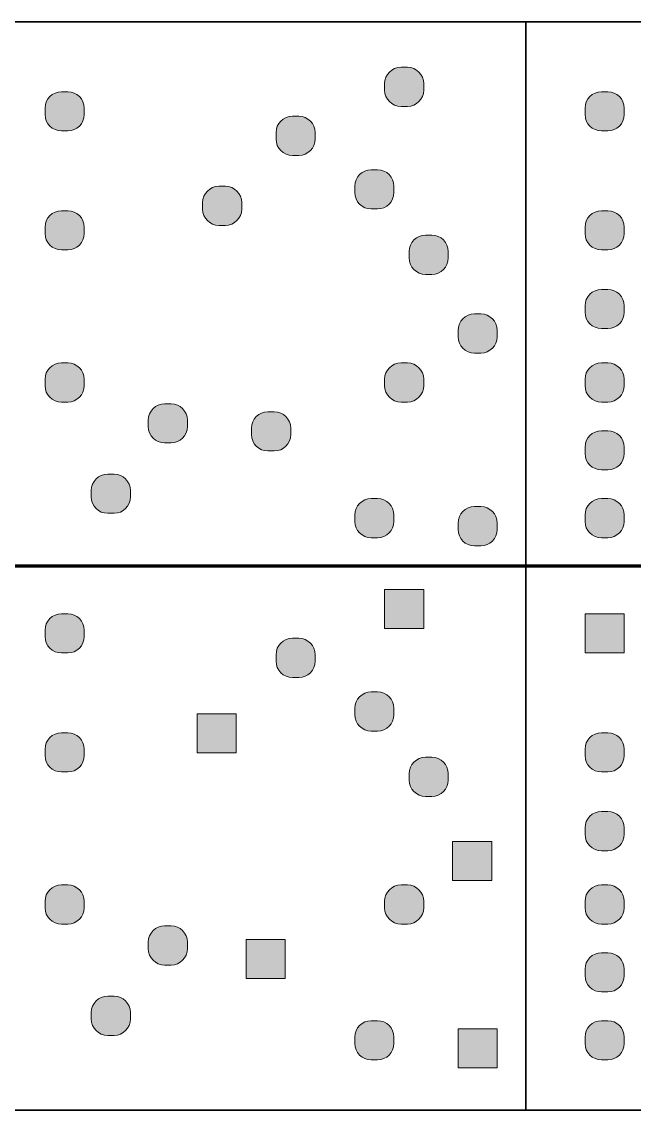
# Model space of a CAD drawing. Header units: inches. Extents: x 275 to 770, y -416 to -169.
# Drawn here: x 345.1 to 383.2, y -317.1 to -249.5 of the extents above; entities that cross this region are included whole.
import ezdxf

# ---------------------------------------------------------------- set-up
doc = ezdxf.new("R2010")
doc.units = ezdxf.units.IN
doc.header["$MEASUREMENT"] = 0
doc.layers.add('Layer 1', color=7, linetype='Continuous')

# ---------------------------------------------------------------- blocks, each defined once
blk = doc.blocks.new('block 19')
at = {"layer": 'Layer 1', "true_color": 0xff5733}
h = blk.add_hatch(color=20, dxfattribs=at)
h.dxf.hatch_style = 2
edge = h.paths.add_edge_path()
edge.add_spline(control_points=[(369.08, -254.726), (369.08, -254.726), (368.682, -254.726), (368.682, -254.726), (368.12, -254.726), (367.664, -254.27), (367.664, -253.708), (367.664, -253.708), (367.664, -253.31), (367.664, -253.31), (367.664, -252.748), (368.12, -252.292), (368.682, -252.292), (368.682, -252.292), (369.08, -252.292), (369.08, -252.292), (369.643, -252.292), (370.098, -252.748), (370.098, -253.31), (370.098, -253.31), (370.098, -253.708), (370.098, -253.708), (370.098, -254.27), (369.643, -254.726), (369.08, -254.726)], knot_values=[0, 0, 0, 0, 1, 1, 1, 2, 2, 2, 3, 3, 3, 4, 4, 4, 5, 5, 5, 6, 6, 6, 7, 7, 7, 8, 8, 8, 8], degree=3, periodic=1)
h = blk.add_hatch(color=20, dxfattribs=at)
h.dxf.hatch_style = 2
edge = h.paths.add_edge_path()
edge.add_spline(control_points=[(347.968, -256.247), (347.968, -256.247), (347.57, -256.247), (347.57, -256.247), (347.007, -256.247), (346.552, -255.791), (346.552, -255.229), (346.552, -255.229), (346.552, -254.831), (346.552, -254.831), (346.552, -254.269), (347.007, -253.813), (347.57, -253.813), (347.57, -253.813), (347.968, -253.813), (347.968, -253.813), (348.53, -253.813), (348.986, -254.269), (348.986, -254.831), (348.986, -254.831), (348.986, -255.229), (348.986, -255.229), (348.986, -255.791), (348.53, -256.247), (347.968, -256.247)], knot_values=[0, 0, 0, 0, 1, 1, 1, 2, 2, 2, 3, 3, 3, 4, 4, 4, 5, 5, 5, 6, 6, 6, 7, 7, 7, 8, 8, 8, 8], degree=3, periodic=1)
h = blk.add_hatch(color=20, dxfattribs=at)
h.dxf.hatch_style = 2
edge = h.paths.add_edge_path()
edge.add_spline(control_points=[(381.538, -256.247), (381.538, -256.247), (381.14, -256.247), (381.14, -256.247), (380.578, -256.247), (380.122, -255.791), (380.122, -255.229), (380.122, -255.229), (380.122, -254.831), (380.122, -254.831), (380.122, -254.269), (380.578, -253.813), (381.14, -253.813), (381.14, -253.813), (381.538, -253.813), (381.538, -253.813), (382.101, -253.813), (382.556, -254.269), (382.556, -254.831), (382.556, -254.831), (382.556, -255.229), (382.556, -255.229), (382.556, -255.791), (382.101, -256.247), (381.538, -256.247)], knot_values=[0, 0, 0, 0, 1, 1, 1, 2, 2, 2, 3, 3, 3, 4, 4, 4, 5, 5, 5, 6, 6, 6, 7, 7, 7, 8, 8, 8, 8], degree=3, periodic=1)
h = blk.add_hatch(color=20, dxfattribs=at)
h.dxf.hatch_style = 2
edge = h.paths.add_edge_path()
edge.add_spline(control_points=[(362.327, -257.768), (362.327, -257.768), (361.929, -257.768), (361.929, -257.768), (361.367, -257.768), (360.911, -257.313), (360.911, -256.75), (360.911, -256.75), (360.911, -256.352), (360.911, -256.352), (360.911, -255.79), (361.367, -255.334), (361.929, -255.334), (361.929, -255.334), (362.327, -255.334), (362.327, -255.334), (362.889, -255.334), (363.345, -255.79), (363.345, -256.352), (363.345, -256.352), (363.345, -256.75), (363.345, -256.75), (363.345, -257.313), (362.889, -257.768), (362.327, -257.768)], knot_values=[0, 0, 0, 0, 1, 1, 1, 2, 2, 2, 3, 3, 3, 4, 4, 4, 5, 5, 5, 6, 6, 6, 7, 7, 7, 8, 8, 8, 8], degree=3, periodic=1)
h = blk.add_hatch(color=20, dxfattribs=at)
h.dxf.hatch_style = 2
edge = h.paths.add_edge_path()
edge.add_spline(control_points=[(367.225, -261.099), (367.225, -261.099), (366.827, -261.099), (366.827, -261.099), (366.265, -261.099), (365.809, -260.643), (365.809, -260.081), (365.809, -260.081), (365.809, -259.683), (365.809, -259.683), (365.809, -259.121), (366.265, -258.665), (366.827, -258.665), (366.827, -258.665), (367.225, -258.665), (367.225, -258.665), (367.787, -258.665), (368.243, -259.121), (368.243, -259.683), (368.243, -259.683), (368.243, -260.081), (368.243, -260.081), (368.243, -260.643), (367.787, -261.099), (367.225, -261.099)], knot_values=[0, 0, 0, 0, 1, 1, 1, 2, 2, 2, 3, 3, 3, 4, 4, 4, 5, 5, 5, 6, 6, 6, 7, 7, 7, 8, 8, 8, 8], degree=3, periodic=1)
h = blk.add_hatch(color=20, dxfattribs=at)
h.dxf.hatch_style = 2
edge = h.paths.add_edge_path()
edge.add_spline(control_points=[(357.763, -262.12), (357.763, -262.12), (357.365, -262.12), (357.365, -262.12), (356.803, -262.12), (356.347, -261.664), (356.347, -261.102), (356.347, -261.102), (356.347, -260.704), (356.347, -260.704), (356.347, -260.142), (356.803, -259.686), (357.365, -259.686), (357.365, -259.686), (357.763, -259.686), (357.763, -259.686), (358.326, -259.686), (358.781, -260.142), (358.781, -260.704), (358.781, -260.704), (358.781, -261.102), (358.781, -261.102), (358.781, -261.664), (358.326, -262.12), (357.763, -262.12)], knot_values=[0, 0, 0, 0, 1, 1, 1, 2, 2, 2, 3, 3, 3, 4, 4, 4, 5, 5, 5, 6, 6, 6, 7, 7, 7, 8, 8, 8, 8], degree=3, periodic=1)
h = blk.add_hatch(color=20, dxfattribs=at)
h.dxf.hatch_style = 2
edge = h.paths.add_edge_path()
edge.add_spline(control_points=[(347.968, -263.641), (347.968, -263.641), (347.57, -263.641), (347.57, -263.641), (347.007, -263.641), (346.552, -263.185), (346.552, -262.623), (346.552, -262.623), (346.552, -262.225), (346.552, -262.225), (346.552, -261.663), (347.007, -261.207), (347.57, -261.207), (347.57, -261.207), (347.968, -261.207), (347.968, -261.207), (348.53, -261.207), (348.986, -261.663), (348.986, -262.225), (348.986, -262.225), (348.986, -262.623), (348.986, -262.623), (348.986, -263.185), (348.53, -263.641), (347.968, -263.641)], knot_values=[0, 0, 0, 0, 1, 1, 1, 2, 2, 2, 3, 3, 3, 4, 4, 4, 5, 5, 5, 6, 6, 6, 7, 7, 7, 8, 8, 8, 8], degree=3, periodic=1)
h = blk.add_hatch(color=20, dxfattribs=at)
h.dxf.hatch_style = 2
edge = h.paths.add_edge_path()
edge.add_spline(control_points=[(381.538, -263.641), (381.538, -263.641), (381.14, -263.641), (381.14, -263.641), (380.578, -263.641), (380.122, -263.185), (380.122, -262.623), (380.122, -262.623), (380.122, -262.225), (380.122, -262.225), (380.122, -261.663), (380.578, -261.207), (381.14, -261.207), (381.14, -261.207), (381.538, -261.207), (381.538, -261.207), (382.101, -261.207), (382.556, -261.663), (382.556, -262.225), (382.556, -262.225), (382.556, -262.623), (382.556, -262.623), (382.556, -263.185), (382.101, -263.641), (381.538, -263.641)], knot_values=[0, 0, 0, 0, 1, 1, 1, 2, 2, 2, 3, 3, 3, 4, 4, 4, 5, 5, 5, 6, 6, 6, 7, 7, 7, 8, 8, 8, 8], degree=3, periodic=1)
h = blk.add_hatch(color=20, dxfattribs=at)
h.dxf.hatch_style = 2
edge = h.paths.add_edge_path()
edge.add_spline(control_points=[(370.602, -265.162), (370.602, -265.162), (370.204, -265.162), (370.204, -265.162), (369.641, -265.162), (369.186, -264.707), (369.186, -264.144), (369.186, -264.144), (369.186, -263.746), (369.186, -263.746), (369.186, -263.184), (369.641, -262.728), (370.204, -262.728), (370.204, -262.728), (370.602, -262.728), (370.602, -262.728), (371.164, -262.728), (371.62, -263.184), (371.62, -263.746), (371.62, -263.746), (371.62, -264.144), (371.62, -264.144), (371.62, -264.707), (371.164, -265.162), (370.602, -265.162)], knot_values=[0, 0, 0, 0, 1, 1, 1, 2, 2, 2, 3, 3, 3, 4, 4, 4, 5, 5, 5, 6, 6, 6, 7, 7, 7, 8, 8, 8, 8], degree=3, periodic=1)
h = blk.add_hatch(color=20, dxfattribs=at)
h.dxf.hatch_style = 2
edge = h.paths.add_edge_path()
edge.add_spline(control_points=[(381.538, -268.534), (381.538, -268.534), (381.14, -268.534), (381.14, -268.534), (380.578, -268.534), (380.122, -268.078), (380.122, -267.516), (380.122, -267.516), (380.122, -267.118), (380.122, -267.118), (380.122, -266.556), (380.578, -266.1), (381.14, -266.1), (381.14, -266.1), (381.538, -266.1), (381.538, -266.1), (382.101, -266.1), (382.556, -266.556), (382.556, -267.118), (382.556, -267.118), (382.556, -267.516), (382.556, -267.516), (382.556, -268.078), (382.101, -268.534), (381.538, -268.534)], knot_values=[0, 0, 0, 0, 1, 1, 1, 2, 2, 2, 3, 3, 3, 4, 4, 4, 5, 5, 5, 6, 6, 6, 7, 7, 7, 8, 8, 8, 8], degree=3, periodic=1)
h = blk.add_hatch(color=20, dxfattribs=at)
h.dxf.hatch_style = 2
edge = h.paths.add_edge_path()
edge.add_spline(control_points=[(373.644, -270.055), (373.644, -270.055), (373.246, -270.055), (373.246, -270.055), (372.684, -270.055), (372.228, -269.599), (372.228, -269.037), (372.228, -269.037), (372.228, -268.639), (372.228, -268.639), (372.228, -268.077), (372.684, -267.621), (373.246, -267.621), (373.246, -267.621), (373.644, -267.621), (373.644, -267.621), (374.206, -267.621), (374.662, -268.077), (374.662, -268.639), (374.662, -268.639), (374.662, -269.037), (374.662, -269.037), (374.662, -269.599), (374.206, -270.055), (373.644, -270.055)], knot_values=[0, 0, 0, 0, 1, 1, 1, 2, 2, 2, 3, 3, 3, 4, 4, 4, 5, 5, 5, 6, 6, 6, 7, 7, 7, 8, 8, 8, 8], degree=3, periodic=1)
h = blk.add_hatch(color=20, dxfattribs=at)
h.dxf.hatch_style = 2
edge = h.paths.add_edge_path()
edge.add_spline(control_points=[(347.968, -273.098), (347.968, -273.098), (347.57, -273.098), (347.57, -273.098), (347.007, -273.098), (346.552, -272.642), (346.552, -272.08), (346.552, -272.08), (346.552, -271.682), (346.552, -271.682), (346.552, -271.12), (347.007, -270.664), (347.57, -270.664), (347.57, -270.664), (347.968, -270.664), (347.968, -270.664), (348.53, -270.664), (348.986, -271.12), (348.986, -271.682), (348.986, -271.682), (348.986, -272.08), (348.986, -272.08), (348.986, -272.642), (348.53, -273.098), (347.968, -273.098)], knot_values=[0, 0, 0, 0, 1, 1, 1, 2, 2, 2, 3, 3, 3, 4, 4, 4, 5, 5, 5, 6, 6, 6, 7, 7, 7, 8, 8, 8, 8], degree=3, periodic=1)
h = blk.add_hatch(color=20, dxfattribs=at)
h.dxf.hatch_style = 2
edge = h.paths.add_edge_path()
edge.add_spline(control_points=[(369.08, -273.098), (369.08, -273.098), (368.682, -273.098), (368.682, -273.098), (368.12, -273.098), (367.664, -272.642), (367.664, -272.08), (367.664, -272.08), (367.664, -271.682), (367.664, -271.682), (367.664, -271.12), (368.12, -270.664), (368.682, -270.664), (368.682, -270.664), (369.08, -270.664), (369.08, -270.664), (369.643, -270.664), (370.098, -271.12), (370.098, -271.682), (370.098, -271.682), (370.098, -272.08), (370.098, -272.08), (370.098, -272.642), (369.643, -273.098), (369.08, -273.098)], knot_values=[0, 0, 0, 0, 1, 1, 1, 2, 2, 2, 3, 3, 3, 4, 4, 4, 5, 5, 5, 6, 6, 6, 7, 7, 7, 8, 8, 8, 8], degree=3, periodic=1)
h = blk.add_hatch(color=20, dxfattribs=at)
h.dxf.hatch_style = 2
edge = h.paths.add_edge_path()
edge.add_spline(control_points=[(381.538, -273.098), (381.538, -273.098), (381.14, -273.098), (381.14, -273.098), (380.578, -273.098), (380.122, -272.642), (380.122, -272.08), (380.122, -272.08), (380.122, -271.682), (380.122, -271.682), (380.122, -271.12), (380.578, -270.664), (381.14, -270.664), (381.14, -270.664), (381.538, -270.664), (381.538, -270.664), (382.101, -270.664), (382.556, -271.12), (382.556, -271.682), (382.556, -271.682), (382.556, -272.08), (382.556, -272.08), (382.556, -272.642), (382.101, -273.098), (381.538, -273.098)], knot_values=[0, 0, 0, 0, 1, 1, 1, 2, 2, 2, 3, 3, 3, 4, 4, 4, 5, 5, 5, 6, 6, 6, 7, 7, 7, 8, 8, 8, 8], degree=3, periodic=1)
h = blk.add_hatch(color=20, dxfattribs=at)
h.dxf.hatch_style = 2
edge = h.paths.add_edge_path()
edge.add_spline(control_points=[(354.387, -275.64), (354.387, -275.64), (353.989, -275.64), (353.989, -275.64), (353.427, -275.64), (352.971, -275.184), (352.971, -274.622), (352.971, -274.622), (352.971, -274.224), (352.971, -274.224), (352.971, -273.662), (353.427, -273.206), (353.989, -273.206), (353.989, -273.206), (354.387, -273.206), (354.387, -273.206), (354.949, -273.206), (355.405, -273.662), (355.405, -274.224), (355.405, -274.224), (355.405, -274.622), (355.405, -274.622), (355.405, -275.184), (354.949, -275.64), (354.387, -275.64)], knot_values=[0, 0, 0, 0, 1, 1, 1, 2, 2, 2, 3, 3, 3, 4, 4, 4, 5, 5, 5, 6, 6, 6, 7, 7, 7, 8, 8, 8, 8], degree=3, periodic=1)
h = blk.add_hatch(color=20, dxfattribs=at)
h.dxf.hatch_style = 2
edge = h.paths.add_edge_path()
edge.add_spline(control_points=[(360.806, -276.14), (360.806, -276.14), (360.408, -276.14), (360.408, -276.14), (359.846, -276.14), (359.39, -275.685), (359.39, -275.122), (359.39, -275.122), (359.39, -274.724), (359.39, -274.724), (359.39, -274.162), (359.846, -273.706), (360.408, -273.706), (360.408, -273.706), (360.806, -273.706), (360.806, -273.706), (361.368, -273.706), (361.824, -274.162), (361.824, -274.724), (361.824, -274.724), (361.824, -275.122), (361.824, -275.122), (361.824, -275.685), (361.368, -276.14), (360.806, -276.14)], knot_values=[0, 0, 0, 0, 1, 1, 1, 2, 2, 2, 3, 3, 3, 4, 4, 4, 5, 5, 5, 6, 6, 6, 7, 7, 7, 8, 8, 8, 8], degree=3, periodic=1)
h = blk.add_hatch(color=20, dxfattribs=at)
h.dxf.hatch_style = 2
edge = h.paths.add_edge_path()
edge.add_spline(control_points=[(381.538, -277.316), (381.538, -277.316), (381.14, -277.316), (381.14, -277.316), (380.578, -277.316), (380.122, -276.86), (380.122, -276.298), (380.122, -276.298), (380.122, -275.9), (380.122, -275.9), (380.122, -275.337), (380.578, -274.882), (381.14, -274.882), (381.14, -274.882), (381.538, -274.882), (381.538, -274.882), (382.101, -274.882), (382.556, -275.337), (382.556, -275.9), (382.556, -275.9), (382.556, -276.298), (382.556, -276.298), (382.556, -276.86), (382.101, -277.316), (381.538, -277.316)], knot_values=[0, 0, 0, 0, 1, 1, 1, 2, 2, 2, 3, 3, 3, 4, 4, 4, 5, 5, 5, 6, 6, 6, 7, 7, 7, 8, 8, 8, 8], degree=3, periodic=1)
h = blk.add_hatch(color=20, dxfattribs=at)
h.dxf.hatch_style = 2
edge = h.paths.add_edge_path()
edge.add_spline(control_points=[(350.846, -280.012), (350.846, -280.012), (350.448, -280.012), (350.448, -280.012), (349.885, -280.012), (349.43, -279.556), (349.43, -278.994), (349.43, -278.994), (349.43, -278.596), (349.43, -278.596), (349.43, -278.034), (349.885, -277.578), (350.448, -277.578), (350.448, -277.578), (350.846, -277.578), (350.846, -277.578), (351.408, -277.578), (351.864, -278.034), (351.864, -278.596), (351.864, -278.596), (351.864, -278.994), (351.864, -278.994), (351.864, -279.556), (351.408, -280.012), (350.846, -280.012)], knot_values=[0, 0, 0, 0, 1, 1, 1, 2, 2, 2, 3, 3, 3, 4, 4, 4, 5, 5, 5, 6, 6, 6, 7, 7, 7, 8, 8, 8, 8], degree=3, periodic=1)
h = blk.add_hatch(color=20, dxfattribs=at)
h.dxf.hatch_style = 2
edge = h.paths.add_edge_path()
edge.add_spline(control_points=[(367.225, -281.533), (367.225, -281.533), (366.827, -281.533), (366.827, -281.533), (366.265, -281.533), (365.809, -281.078), (365.809, -280.515), (365.809, -280.515), (365.809, -280.117), (365.809, -280.117), (365.809, -279.555), (366.265, -279.099), (366.827, -279.099), (366.827, -279.099), (367.225, -279.099), (367.225, -279.099), (367.787, -279.099), (368.243, -279.555), (368.243, -280.117), (368.243, -280.117), (368.243, -280.515), (368.243, -280.515), (368.243, -281.078), (367.787, -281.533), (367.225, -281.533)], knot_values=[0, 0, 0, 0, 1, 1, 1, 2, 2, 2, 3, 3, 3, 4, 4, 4, 5, 5, 5, 6, 6, 6, 7, 7, 7, 8, 8, 8, 8], degree=3, periodic=1)
h = blk.add_hatch(color=20, dxfattribs=at)
h.dxf.hatch_style = 2
edge = h.paths.add_edge_path()
edge.add_spline(control_points=[(381.538, -281.533), (381.538, -281.533), (381.14, -281.533), (381.14, -281.533), (380.578, -281.533), (380.122, -281.078), (380.122, -280.515), (380.122, -280.515), (380.122, -280.117), (380.122, -280.117), (380.122, -279.555), (380.578, -279.099), (381.14, -279.099), (381.14, -279.099), (381.538, -279.099), (381.538, -279.099), (382.101, -279.099), (382.556, -279.555), (382.556, -280.117), (382.556, -280.117), (382.556, -280.515), (382.556, -280.515), (382.556, -281.078), (382.101, -281.533), (381.538, -281.533)], knot_values=[0, 0, 0, 0, 1, 1, 1, 2, 2, 2, 3, 3, 3, 4, 4, 4, 5, 5, 5, 6, 6, 6, 7, 7, 7, 8, 8, 8, 8], degree=3, periodic=1)
h = blk.add_hatch(color=20, dxfattribs=at)
h.dxf.hatch_style = 2
edge = h.paths.add_edge_path()
edge.add_spline(control_points=[(373.644, -282.034), (373.644, -282.034), (373.246, -282.034), (373.246, -282.034), (372.684, -282.034), (372.228, -281.578), (372.228, -281.016), (372.228, -281.016), (372.228, -280.618), (372.228, -280.618), (372.228, -280.055), (372.684, -279.6), (373.246, -279.6), (373.246, -279.6), (373.644, -279.6), (373.644, -279.6), (374.206, -279.6), (374.662, -280.055), (374.662, -280.618), (374.662, -280.618), (374.662, -281.016), (374.662, -281.016), (374.662, -281.578), (374.206, -282.034), (373.644, -282.034)], knot_values=[0, 0, 0, 0, 1, 1, 1, 2, 2, 2, 3, 3, 3, 4, 4, 4, 5, 5, 5, 6, 6, 6, 7, 7, 7, 8, 8, 8, 8], degree=3, periodic=1)
at = {"layer": 'Layer 1', "true_color": 0x16a085}
h = blk.add_hatch(color=124, dxfattribs=at)
h.dxf.hatch_style = 2
h.paths.add_polyline_path([(370.098, -287.173), (367.664, -287.173), (367.664, -284.739), (370.098, -284.739)])
at = {"layer": 'Layer 1', "true_color": 0xff5733}
h = blk.add_hatch(color=20, dxfattribs=at)
h.dxf.hatch_style = 2
edge = h.paths.add_edge_path()
edge.add_spline(control_points=[(347.968, -288.694), (347.968, -288.694), (347.57, -288.694), (347.57, -288.694), (347.007, -288.694), (346.552, -288.239), (346.552, -287.676), (346.552, -287.676), (346.552, -287.278), (346.552, -287.278), (346.552, -286.716), (347.007, -286.26), (347.57, -286.26), (347.57, -286.26), (347.968, -286.26), (347.968, -286.26), (348.53, -286.26), (348.986, -286.716), (348.986, -287.278), (348.986, -287.278), (348.986, -287.676), (348.986, -287.676), (348.986, -288.239), (348.53, -288.694), (347.968, -288.694)], knot_values=[0, 0, 0, 0, 1, 1, 1, 2, 2, 2, 3, 3, 3, 4, 4, 4, 5, 5, 5, 6, 6, 6, 7, 7, 7, 8, 8, 8, 8], degree=3, periodic=1)
at = {"layer": 'Layer 1', "true_color": 0x16a085}
h = blk.add_hatch(color=124, dxfattribs=at)
h.dxf.hatch_style = 2
h.paths.add_polyline_path([(382.556, -288.694), (380.122, -288.694), (380.122, -286.26), (382.556, -286.26)])
at = {"layer": 'Layer 1', "true_color": 0xff5733}
h = blk.add_hatch(color=20, dxfattribs=at)
h.dxf.hatch_style = 2
edge = h.paths.add_edge_path()
edge.add_spline(control_points=[(362.327, -290.216), (362.327, -290.216), (361.929, -290.216), (361.929, -290.216), (361.367, -290.216), (360.911, -289.76), (360.911, -289.198), (360.911, -289.198), (360.911, -288.8), (360.911, -288.8), (360.911, -288.237), (361.367, -287.782), (361.929, -287.782), (361.929, -287.782), (362.327, -287.782), (362.327, -287.782), (362.889, -287.782), (363.345, -288.237), (363.345, -288.8), (363.345, -288.8), (363.345, -289.198), (363.345, -289.198), (363.345, -289.76), (362.889, -290.216), (362.327, -290.216)], knot_values=[0, 0, 0, 0, 1, 1, 1, 2, 2, 2, 3, 3, 3, 4, 4, 4, 5, 5, 5, 6, 6, 6, 7, 7, 7, 8, 8, 8, 8], degree=3, periodic=1)
at = {"layer": 'Layer 1', "true_color": 0x16a085}
h = blk.add_hatch(color=124, dxfattribs=at)
h.dxf.hatch_style = 2
edge = h.paths.add_edge_path()
edge.add_spline(control_points=[(367.225, -293.546), (367.225, -293.546), (366.827, -293.546), (366.827, -293.546), (366.265, -293.546), (365.809, -293.09), (365.809, -292.528), (365.809, -292.528), (365.809, -292.13), (365.809, -292.13), (365.809, -291.568), (366.265, -291.112), (366.827, -291.112), (366.827, -291.112), (367.225, -291.112), (367.225, -291.112), (367.787, -291.112), (368.243, -291.568), (368.243, -292.13), (368.243, -292.13), (368.243, -292.528), (368.243, -292.528), (368.243, -293.09), (367.787, -293.546), (367.225, -293.546)], knot_values=[0, 0, 0, 0, 1, 1, 1, 2, 2, 2, 3, 3, 3, 4, 4, 4, 5, 5, 5, 6, 6, 6, 7, 7, 7, 8, 8, 8, 8], degree=3, periodic=1)
h = blk.add_hatch(color=124, dxfattribs=at)
h.dxf.hatch_style = 2
h.paths.add_polyline_path([(358.442, -294.907), (356.008, -294.907), (356.008, -292.472), (358.442, -292.472)])
h = blk.add_hatch(color=124, dxfattribs=at)
h.dxf.hatch_style = 2
edge = h.paths.add_edge_path()
edge.add_spline(control_points=[(347.968, -296.088), (347.968, -296.088), (347.57, -296.088), (347.57, -296.088), (347.007, -296.088), (346.552, -295.633), (346.552, -295.07), (346.552, -295.07), (346.552, -294.672), (346.552, -294.672), (346.552, -294.11), (347.007, -293.654), (347.57, -293.654), (347.57, -293.654), (347.968, -293.654), (347.968, -293.654), (348.53, -293.654), (348.986, -294.11), (348.986, -294.672), (348.986, -294.672), (348.986, -295.07), (348.986, -295.07), (348.986, -295.633), (348.53, -296.088), (347.968, -296.088)], knot_values=[0, 0, 0, 0, 1, 1, 1, 2, 2, 2, 3, 3, 3, 4, 4, 4, 5, 5, 5, 6, 6, 6, 7, 7, 7, 8, 8, 8, 8], degree=3, periodic=1)
at = {"layer": 'Layer 1', "true_color": 0xff5733}
h = blk.add_hatch(color=20, dxfattribs=at)
h.dxf.hatch_style = 2
edge = h.paths.add_edge_path()
edge.add_spline(control_points=[(381.538, -296.088), (381.538, -296.088), (381.14, -296.088), (381.14, -296.088), (380.578, -296.088), (380.122, -295.633), (380.122, -295.07), (380.122, -295.07), (380.122, -294.672), (380.122, -294.672), (380.122, -294.11), (380.578, -293.654), (381.14, -293.654), (381.14, -293.654), (381.538, -293.654), (381.538, -293.654), (382.101, -293.654), (382.556, -294.11), (382.556, -294.672), (382.556, -294.672), (382.556, -295.07), (382.556, -295.07), (382.556, -295.633), (382.101, -296.088), (381.538, -296.088)], knot_values=[0, 0, 0, 0, 1, 1, 1, 2, 2, 2, 3, 3, 3, 4, 4, 4, 5, 5, 5, 6, 6, 6, 7, 7, 7, 8, 8, 8, 8], degree=3, periodic=1)
h = blk.add_hatch(color=20, dxfattribs=at)
h.dxf.hatch_style = 2
edge = h.paths.add_edge_path()
edge.add_spline(control_points=[(370.602, -297.61), (370.602, -297.61), (370.204, -297.61), (370.204, -297.61), (369.641, -297.61), (369.186, -297.154), (369.186, -296.592), (369.186, -296.592), (369.186, -296.194), (369.186, -296.194), (369.186, -295.632), (369.641, -295.176), (370.204, -295.176), (370.204, -295.176), (370.602, -295.176), (370.602, -295.176), (371.164, -295.176), (371.62, -295.632), (371.62, -296.194), (371.62, -296.194), (371.62, -296.592), (371.62, -296.592), (371.62, -297.154), (371.164, -297.61), (370.602, -297.61)], knot_values=[0, 0, 0, 0, 1, 1, 1, 2, 2, 2, 3, 3, 3, 4, 4, 4, 5, 5, 5, 6, 6, 6, 7, 7, 7, 8, 8, 8, 8], degree=3, periodic=1)
at = {"layer": 'Layer 1', "true_color": 0x16a085}
h = blk.add_hatch(color=124, dxfattribs=at)
h.dxf.hatch_style = 2
edge = h.paths.add_edge_path()
edge.add_spline(control_points=[(381.538, -300.981), (381.538, -300.981), (381.14, -300.981), (381.14, -300.981), (380.578, -300.981), (380.122, -300.526), (380.122, -299.963), (380.122, -299.963), (380.122, -299.565), (380.122, -299.565), (380.122, -299.003), (380.578, -298.547), (381.14, -298.547), (381.14, -298.547), (381.538, -298.547), (381.538, -298.547), (382.101, -298.547), (382.556, -299.003), (382.556, -299.565), (382.556, -299.565), (382.556, -299.963), (382.556, -299.963), (382.556, -300.526), (382.101, -300.981), (381.538, -300.981)], knot_values=[0, 0, 0, 0, 1, 1, 1, 2, 2, 2, 3, 3, 3, 4, 4, 4, 5, 5, 5, 6, 6, 6, 7, 7, 7, 8, 8, 8, 8], degree=3, periodic=1)
h = blk.add_hatch(color=124, dxfattribs=at)
h.dxf.hatch_style = 2
h.paths.add_polyline_path([(374.323, -302.842), (371.889, -302.842), (371.889, -300.408), (374.323, -300.408)])
h = blk.add_hatch(color=124, dxfattribs=at)
h.dxf.hatch_style = 2
edge = h.paths.add_edge_path()
edge.add_spline(control_points=[(347.968, -305.545), (347.968, -305.545), (347.57, -305.545), (347.57, -305.545), (347.007, -305.545), (346.552, -305.089), (346.552, -304.527), (346.552, -304.527), (346.552, -304.129), (346.552, -304.129), (346.552, -303.567), (347.007, -303.111), (347.57, -303.111), (347.57, -303.111), (347.968, -303.111), (347.968, -303.111), (348.53, -303.111), (348.986, -303.567), (348.986, -304.129), (348.986, -304.129), (348.986, -304.527), (348.986, -304.527), (348.986, -305.089), (348.53, -305.545), (347.968, -305.545)], knot_values=[0, 0, 0, 0, 1, 1, 1, 2, 2, 2, 3, 3, 3, 4, 4, 4, 5, 5, 5, 6, 6, 6, 7, 7, 7, 8, 8, 8, 8], degree=3, periodic=1)
h = blk.add_hatch(color=124, dxfattribs=at)
h.dxf.hatch_style = 2
edge = h.paths.add_edge_path()
edge.add_spline(control_points=[(369.08, -305.545), (369.08, -305.545), (368.682, -305.545), (368.682, -305.545), (368.12, -305.545), (367.664, -305.089), (367.664, -304.527), (367.664, -304.527), (367.664, -304.129), (367.664, -304.129), (367.664, -303.567), (368.12, -303.111), (368.682, -303.111), (368.682, -303.111), (369.08, -303.111), (369.08, -303.111), (369.643, -303.111), (370.098, -303.567), (370.098, -304.129), (370.098, -304.129), (370.098, -304.527), (370.098, -304.527), (370.098, -305.089), (369.643, -305.545), (369.08, -305.545)], knot_values=[0, 0, 0, 0, 1, 1, 1, 2, 2, 2, 3, 3, 3, 4, 4, 4, 5, 5, 5, 6, 6, 6, 7, 7, 7, 8, 8, 8, 8], degree=3, periodic=1)
h = blk.add_hatch(color=124, dxfattribs=at)
h.dxf.hatch_style = 2
edge = h.paths.add_edge_path()
edge.add_spline(control_points=[(381.538, -305.545), (381.538, -305.545), (381.14, -305.545), (381.14, -305.545), (380.578, -305.545), (380.122, -305.089), (380.122, -304.527), (380.122, -304.527), (380.122, -304.129), (380.122, -304.129), (380.122, -303.567), (380.578, -303.111), (381.14, -303.111), (381.14, -303.111), (381.538, -303.111), (381.538, -303.111), (382.101, -303.111), (382.556, -303.567), (382.556, -304.129), (382.556, -304.129), (382.556, -304.527), (382.556, -304.527), (382.556, -305.089), (382.101, -305.545), (381.538, -305.545)], knot_values=[0, 0, 0, 0, 1, 1, 1, 2, 2, 2, 3, 3, 3, 4, 4, 4, 5, 5, 5, 6, 6, 6, 7, 7, 7, 8, 8, 8, 8], degree=3, periodic=1)
at = {"layer": 'Layer 1', "true_color": 0xff5733}
h = blk.add_hatch(color=20, dxfattribs=at)
h.dxf.hatch_style = 2
edge = h.paths.add_edge_path()
edge.add_spline(control_points=[(354.387, -308.087), (354.387, -308.087), (353.989, -308.087), (353.989, -308.087), (353.427, -308.087), (352.971, -307.632), (352.971, -307.069), (352.971, -307.069), (352.971, -306.671), (352.971, -306.671), (352.971, -306.109), (353.427, -305.653), (353.989, -305.653), (353.989, -305.653), (354.387, -305.653), (354.387, -305.653), (354.949, -305.653), (355.405, -306.109), (355.405, -306.671), (355.405, -306.671), (355.405, -307.069), (355.405, -307.069), (355.405, -307.632), (354.949, -308.087), (354.387, -308.087)], knot_values=[0, 0, 0, 0, 1, 1, 1, 2, 2, 2, 3, 3, 3, 4, 4, 4, 5, 5, 5, 6, 6, 6, 7, 7, 7, 8, 8, 8, 8], degree=3, periodic=1)
at = {"layer": 'Layer 1', "true_color": 0x16a085}
h = blk.add_hatch(color=124, dxfattribs=at)
h.dxf.hatch_style = 2
h.paths.add_polyline_path([(361.485, -308.927), (359.051, -308.927), (359.051, -306.493), (361.485, -306.493)])
at = {"layer": 'Layer 1', "true_color": 0xff5733}
h = blk.add_hatch(color=20, dxfattribs=at)
h.dxf.hatch_style = 2
edge = h.paths.add_edge_path()
edge.add_spline(control_points=[(381.538, -309.763), (381.538, -309.763), (381.14, -309.763), (381.14, -309.763), (380.578, -309.763), (380.122, -309.307), (380.122, -308.745), (380.122, -308.745), (380.122, -308.347), (380.122, -308.347), (380.122, -307.785), (380.578, -307.329), (381.14, -307.329), (381.14, -307.329), (381.538, -307.329), (381.538, -307.329), (382.101, -307.329), (382.556, -307.785), (382.556, -308.347), (382.556, -308.347), (382.556, -308.745), (382.556, -308.745), (382.556, -309.307), (382.101, -309.763), (381.538, -309.763)], knot_values=[0, 0, 0, 0, 1, 1, 1, 2, 2, 2, 3, 3, 3, 4, 4, 4, 5, 5, 5, 6, 6, 6, 7, 7, 7, 8, 8, 8, 8], degree=3, periodic=1)
at = {"layer": 'Layer 1', "true_color": 0x16a085}
h = blk.add_hatch(color=124, dxfattribs=at)
h.dxf.hatch_style = 2
edge = h.paths.add_edge_path()
edge.add_spline(control_points=[(350.846, -312.459), (350.846, -312.459), (350.448, -312.459), (350.448, -312.459), (349.885, -312.459), (349.43, -312.004), (349.43, -311.441), (349.43, -311.441), (349.43, -311.043), (349.43, -311.043), (349.43, -310.481), (349.885, -310.025), (350.448, -310.025), (350.448, -310.025), (350.846, -310.025), (350.846, -310.025), (351.408, -310.025), (351.864, -310.481), (351.864, -311.043), (351.864, -311.043), (351.864, -311.441), (351.864, -311.441), (351.864, -312.004), (351.408, -312.459), (350.846, -312.459)], knot_values=[0, 0, 0, 0, 1, 1, 1, 2, 2, 2, 3, 3, 3, 4, 4, 4, 5, 5, 5, 6, 6, 6, 7, 7, 7, 8, 8, 8, 8], degree=3, periodic=1)
at = {"layer": 'Layer 1', "true_color": 0xff5733}
h = blk.add_hatch(color=20, dxfattribs=at)
h.dxf.hatch_style = 2
edge = h.paths.add_edge_path()
edge.add_spline(control_points=[(367.225, -313.981), (367.225, -313.981), (366.827, -313.981), (366.827, -313.981), (366.265, -313.981), (365.809, -313.525), (365.809, -312.963), (365.809, -312.963), (365.809, -312.565), (365.809, -312.565), (365.809, -312.003), (366.265, -311.547), (366.827, -311.547), (366.827, -311.547), (367.225, -311.547), (367.225, -311.547), (367.787, -311.547), (368.243, -312.003), (368.243, -312.565), (368.243, -312.565), (368.243, -312.963), (368.243, -312.963), (368.243, -313.525), (367.787, -313.981), (367.225, -313.981)], knot_values=[0, 0, 0, 0, 1, 1, 1, 2, 2, 2, 3, 3, 3, 4, 4, 4, 5, 5, 5, 6, 6, 6, 7, 7, 7, 8, 8, 8, 8], degree=3, periodic=1)
at = {"layer": 'Layer 1', "true_color": 0x16a085}
h = blk.add_hatch(color=124, dxfattribs=at)
h.dxf.hatch_style = 2
edge = h.paths.add_edge_path()
edge.add_spline(control_points=[(381.538, -313.981), (381.538, -313.981), (381.14, -313.981), (381.14, -313.981), (380.578, -313.981), (380.122, -313.525), (380.122, -312.963), (380.122, -312.963), (380.122, -312.565), (380.122, -312.565), (380.122, -312.003), (380.578, -311.547), (381.14, -311.547), (381.14, -311.547), (381.538, -311.547), (381.538, -311.547), (382.101, -311.547), (382.556, -312.003), (382.556, -312.565), (382.556, -312.565), (382.556, -312.963), (382.556, -312.963), (382.556, -313.525), (382.101, -313.981), (381.538, -313.981)], knot_values=[0, 0, 0, 0, 1, 1, 1, 2, 2, 2, 3, 3, 3, 4, 4, 4, 5, 5, 5, 6, 6, 6, 7, 7, 7, 8, 8, 8, 8], degree=3, periodic=1)
h = blk.add_hatch(color=124, dxfattribs=at)
h.dxf.hatch_style = 2
h.paths.add_polyline_path([(374.662, -314.481), (372.228, -314.481), (372.228, -312.047), (374.662, -312.047)])
at = {"layer": 'Layer 1', "color": 7, "lineweight": 35, "true_color": 0xffffff}
for points in [[(376.433, -283.343), (342.554, -283.343), (342.554, -249.463), (376.433, -249.463), (376.433, -283.343)], [(410.313, -283.343), (376.433, -283.343), (376.433, -249.463), (410.313, -249.463), (410.313, -283.343)], [(376.433, -317.112), (342.554, -317.112), (342.554, -283.233), (376.433, -283.233), (376.433, -317.112)], [(410.313, -317.112), (376.433, -317.112), (376.433, -283.233), (410.313, -283.233), (410.313, -317.112)]]:
    blk.add_lwpolyline(points, dxfattribs=at)
at = {"layer": 'Layer 1', "lineweight": 0}
for points in [[(370.098, -287.173), (367.664, -287.173), (367.664, -284.739), (370.098, -284.739), (370.098, -287.173)], [(382.556, -288.694), (380.122, -288.694), (380.122, -286.26), (382.556, -286.26), (382.556, -288.694)], [(358.442, -294.907), (356.008, -294.907), (356.008, -292.472), (358.442, -292.472), (358.442, -294.907)], [(374.323, -302.842), (371.889, -302.842), (371.889, -300.408), (374.323, -300.408), (374.323, -302.842)], [(361.485, -308.927), (359.051, -308.927), (359.051, -306.493), (361.485, -306.493), (361.485, -308.927)], [(374.662, -314.481), (372.228, -314.481), (372.228, -312.047), (374.662, -312.047), (374.662, -314.481)]]:
    blk.add_lwpolyline(points, dxfattribs=at)
for points in [[(369.08, -254.726), (369.08, -254.726), (368.682, -254.726), (368.682, -254.726), (368.12, -254.726), (367.664, -254.27), (367.664, -253.708), (367.664, -253.708), (367.664, -253.31), (367.664, -253.31), (367.664, -252.748), (368.12, -252.292), (368.682, -252.292), (368.682, -252.292), (369.08, -252.292), (369.08, -252.292), (369.643, -252.292), (370.098, -252.748), (370.098, -253.31), (370.098, -253.31), (370.098, -253.708), (370.098, -253.708), (370.098, -254.27), (369.643, -254.726), (369.08, -254.726)], [(347.968, -256.247), (347.968, -256.247), (347.57, -256.247), (347.57, -256.247), (347.007, -256.247), (346.552, -255.791), (346.552, -255.229), (346.552, -255.229), (346.552, -254.831), (346.552, -254.831), (346.552, -254.269), (347.007, -253.813), (347.57, -253.813), (347.57, -253.813), (347.968, -253.813), (347.968, -253.813), (348.53, -253.813), (348.986, -254.269), (348.986, -254.831), (348.986, -254.831), (348.986, -255.229), (348.986, -255.229), (348.986, -255.791), (348.53, -256.247), (347.968, -256.247)], [(381.538, -256.247), (381.538, -256.247), (381.14, -256.247), (381.14, -256.247), (380.578, -256.247), (380.122, -255.791), (380.122, -255.229), (380.122, -255.229), (380.122, -254.831), (380.122, -254.831), (380.122, -254.269), (380.578, -253.813), (381.14, -253.813), (381.14, -253.813), (381.538, -253.813), (381.538, -253.813), (382.101, -253.813), (382.556, -254.269), (382.556, -254.831), (382.556, -254.831), (382.556, -255.229), (382.556, -255.229), (382.556, -255.791), (382.101, -256.247), (381.538, -256.247)], [(362.327, -257.768), (362.327, -257.768), (361.929, -257.768), (361.929, -257.768), (361.367, -257.768), (360.911, -257.313), (360.911, -256.75), (360.911, -256.75), (360.911, -256.352), (360.911, -256.352), (360.911, -255.79), (361.367, -255.334), (361.929, -255.334), (361.929, -255.334), (362.327, -255.334), (362.327, -255.334), (362.889, -255.334), (363.345, -255.79), (363.345, -256.352), (363.345, -256.352), (363.345, -256.75), (363.345, -256.75), (363.345, -257.313), (362.889, -257.768), (362.327, -257.768)], [(367.225, -261.099), (367.225, -261.099), (366.827, -261.099), (366.827, -261.099), (366.265, -261.099), (365.809, -260.643), (365.809, -260.081), (365.809, -260.081), (365.809, -259.683), (365.809, -259.683), (365.809, -259.121), (366.265, -258.665), (366.827, -258.665), (366.827, -258.665), (367.225, -258.665), (367.225, -258.665), (367.787, -258.665), (368.243, -259.121), (368.243, -259.683), (368.243, -259.683), (368.243, -260.081), (368.243, -260.081), (368.243, -260.643), (367.787, -261.099), (367.225, -261.099)], [(357.763, -262.12), (357.763, -262.12), (357.365, -262.12), (357.365, -262.12), (356.803, -262.12), (356.347, -261.664), (356.347, -261.102), (356.347, -261.102), (356.347, -260.704), (356.347, -260.704), (356.347, -260.142), (356.803, -259.686), (357.365, -259.686), (357.365, -259.686), (357.763, -259.686), (357.763, -259.686), (358.326, -259.686), (358.781, -260.142), (358.781, -260.704), (358.781, -260.704), (358.781, -261.102), (358.781, -261.102), (358.781, -261.664), (358.326, -262.12), (357.763, -262.12)], [(347.968, -263.641), (347.968, -263.641), (347.57, -263.641), (347.57, -263.641), (347.007, -263.641), (346.552, -263.185), (346.552, -262.623), (346.552, -262.623), (346.552, -262.225), (346.552, -262.225), (346.552, -261.663), (347.007, -261.207), (347.57, -261.207), (347.57, -261.207), (347.968, -261.207), (347.968, -261.207), (348.53, -261.207), (348.986, -261.663), (348.986, -262.225), (348.986, -262.225), (348.986, -262.623), (348.986, -262.623), (348.986, -263.185), (348.53, -263.641), (347.968, -263.641)], [(381.538, -263.641), (381.538, -263.641), (381.14, -263.641), (381.14, -263.641), (380.578, -263.641), (380.122, -263.185), (380.122, -262.623), (380.122, -262.623), (380.122, -262.225), (380.122, -262.225), (380.122, -261.663), (380.578, -261.207), (381.14, -261.207), (381.14, -261.207), (381.538, -261.207), (381.538, -261.207), (382.101, -261.207), (382.556, -261.663), (382.556, -262.225), (382.556, -262.225), (382.556, -262.623), (382.556, -262.623), (382.556, -263.185), (382.101, -263.641), (381.538, -263.641)], [(370.602, -265.162), (370.602, -265.162), (370.204, -265.162), (370.204, -265.162), (369.641, -265.162), (369.186, -264.707), (369.186, -264.144), (369.186, -264.144), (369.186, -263.746), (369.186, -263.746), (369.186, -263.184), (369.641, -262.728), (370.204, -262.728), (370.204, -262.728), (370.602, -262.728), (370.602, -262.728), (371.164, -262.728), (371.62, -263.184), (371.62, -263.746), (371.62, -263.746), (371.62, -264.144), (371.62, -264.144), (371.62, -264.707), (371.164, -265.162), (370.602, -265.162)], [(381.538, -268.534), (381.538, -268.534), (381.14, -268.534), (381.14, -268.534), (380.578, -268.534), (380.122, -268.078), (380.122, -267.516), (380.122, -267.516), (380.122, -267.118), (380.122, -267.118), (380.122, -266.556), (380.578, -266.1), (381.14, -266.1), (381.14, -266.1), (381.538, -266.1), (381.538, -266.1), (382.101, -266.1), (382.556, -266.556), (382.556, -267.118), (382.556, -267.118), (382.556, -267.516), (382.556, -267.516), (382.556, -268.078), (382.101, -268.534), (381.538, -268.534)], [(373.644, -270.055), (373.644, -270.055), (373.246, -270.055), (373.246, -270.055), (372.684, -270.055), (372.228, -269.599), (372.228, -269.037), (372.228, -269.037), (372.228, -268.639), (372.228, -268.639), (372.228, -268.077), (372.684, -267.621), (373.246, -267.621), (373.246, -267.621), (373.644, -267.621), (373.644, -267.621), (374.206, -267.621), (374.662, -268.077), (374.662, -268.639), (374.662, -268.639), (374.662, -269.037), (374.662, -269.037), (374.662, -269.599), (374.206, -270.055), (373.644, -270.055)], [(347.968, -273.098), (347.968, -273.098), (347.57, -273.098), (347.57, -273.098), (347.007, -273.098), (346.552, -272.642), (346.552, -272.08), (346.552, -272.08), (346.552, -271.682), (346.552, -271.682), (346.552, -271.12), (347.007, -270.664), (347.57, -270.664), (347.57, -270.664), (347.968, -270.664), (347.968, -270.664), (348.53, -270.664), (348.986, -271.12), (348.986, -271.682), (348.986, -271.682), (348.986, -272.08), (348.986, -272.08), (348.986, -272.642), (348.53, -273.098), (347.968, -273.098)], [(369.08, -273.098), (369.08, -273.098), (368.682, -273.098), (368.682, -273.098), (368.12, -273.098), (367.664, -272.642), (367.664, -272.08), (367.664, -272.08), (367.664, -271.682), (367.664, -271.682), (367.664, -271.12), (368.12, -270.664), (368.682, -270.664), (368.682, -270.664), (369.08, -270.664), (369.08, -270.664), (369.643, -270.664), (370.098, -271.12), (370.098, -271.682), (370.098, -271.682), (370.098, -272.08), (370.098, -272.08), (370.098, -272.642), (369.643, -273.098), (369.08, -273.098)], [(381.538, -273.098), (381.538, -273.098), (381.14, -273.098), (381.14, -273.098), (380.578, -273.098), (380.122, -272.642), (380.122, -272.08), (380.122, -272.08), (380.122, -271.682), (380.122, -271.682), (380.122, -271.12), (380.578, -270.664), (381.14, -270.664), (381.14, -270.664), (381.538, -270.664), (381.538, -270.664), (382.101, -270.664), (382.556, -271.12), (382.556, -271.682), (382.556, -271.682), (382.556, -272.08), (382.556, -272.08), (382.556, -272.642), (382.101, -273.098), (381.538, -273.098)], [(354.387, -275.64), (354.387, -275.64), (353.989, -275.64), (353.989, -275.64), (353.427, -275.64), (352.971, -275.184), (352.971, -274.622), (352.971, -274.622), (352.971, -274.224), (352.971, -274.224), (352.971, -273.662), (353.427, -273.206), (353.989, -273.206), (353.989, -273.206), (354.387, -273.206), (354.387, -273.206), (354.949, -273.206), (355.405, -273.662), (355.405, -274.224), (355.405, -274.224), (355.405, -274.622), (355.405, -274.622), (355.405, -275.184), (354.949, -275.64), (354.387, -275.64)], [(360.806, -276.14), (360.806, -276.14), (360.408, -276.14), (360.408, -276.14), (359.846, -276.14), (359.39, -275.685), (359.39, -275.122), (359.39, -275.122), (359.39, -274.724), (359.39, -274.724), (359.39, -274.162), (359.846, -273.706), (360.408, -273.706), (360.408, -273.706), (360.806, -273.706), (360.806, -273.706), (361.368, -273.706), (361.824, -274.162), (361.824, -274.724), (361.824, -274.724), (361.824, -275.122), (361.824, -275.122), (361.824, -275.685), (361.368, -276.14), (360.806, -276.14)], [(381.538, -277.316), (381.538, -277.316), (381.14, -277.316), (381.14, -277.316), (380.578, -277.316), (380.122, -276.86), (380.122, -276.298), (380.122, -276.298), (380.122, -275.9), (380.122, -275.9), (380.122, -275.337), (380.578, -274.882), (381.14, -274.882), (381.14, -274.882), (381.538, -274.882), (381.538, -274.882), (382.101, -274.882), (382.556, -275.337), (382.556, -275.9), (382.556, -275.9), (382.556, -276.298), (382.556, -276.298), (382.556, -276.86), (382.101, -277.316), (381.538, -277.316)], [(350.846, -280.012), (350.846, -280.012), (350.448, -280.012), (350.448, -280.012), (349.885, -280.012), (349.43, -279.556), (349.43, -278.994), (349.43, -278.994), (349.43, -278.596), (349.43, -278.596), (349.43, -278.034), (349.885, -277.578), (350.448, -277.578), (350.448, -277.578), (350.846, -277.578), (350.846, -277.578), (351.408, -277.578), (351.864, -278.034), (351.864, -278.596), (351.864, -278.596), (351.864, -278.994), (351.864, -278.994), (351.864, -279.556), (351.408, -280.012), (350.846, -280.012)], [(367.225, -281.533), (367.225, -281.533), (366.827, -281.533), (366.827, -281.533), (366.265, -281.533), (365.809, -281.078), (365.809, -280.515), (365.809, -280.515), (365.809, -280.117), (365.809, -280.117), (365.809, -279.555), (366.265, -279.099), (366.827, -279.099), (366.827, -279.099), (367.225, -279.099), (367.225, -279.099), (367.787, -279.099), (368.243, -279.555), (368.243, -280.117), (368.243, -280.117), (368.243, -280.515), (368.243, -280.515), (368.243, -281.078), (367.787, -281.533), (367.225, -281.533)], [(381.538, -281.533), (381.538, -281.533), (381.14, -281.533), (381.14, -281.533), (380.578, -281.533), (380.122, -281.078), (380.122, -280.515), (380.122, -280.515), (380.122, -280.117), (380.122, -280.117), (380.122, -279.555), (380.578, -279.099), (381.14, -279.099), (381.14, -279.099), (381.538, -279.099), (381.538, -279.099), (382.101, -279.099), (382.556, -279.555), (382.556, -280.117), (382.556, -280.117), (382.556, -280.515), (382.556, -280.515), (382.556, -281.078), (382.101, -281.533), (381.538, -281.533)], [(373.644, -282.034), (373.644, -282.034), (373.246, -282.034), (373.246, -282.034), (372.684, -282.034), (372.228, -281.578), (372.228, -281.016), (372.228, -281.016), (372.228, -280.618), (372.228, -280.618), (372.228, -280.055), (372.684, -279.6), (373.246, -279.6), (373.246, -279.6), (373.644, -279.6), (373.644, -279.6), (374.206, -279.6), (374.662, -280.055), (374.662, -280.618), (374.662, -280.618), (374.662, -281.016), (374.662, -281.016), (374.662, -281.578), (374.206, -282.034), (373.644, -282.034)], [(347.968, -288.694), (347.968, -288.694), (347.57, -288.694), (347.57, -288.694), (347.007, -288.694), (346.552, -288.239), (346.552, -287.676), (346.552, -287.676), (346.552, -287.278), (346.552, -287.278), (346.552, -286.716), (347.007, -286.26), (347.57, -286.26), (347.57, -286.26), (347.968, -286.26), (347.968, -286.26), (348.53, -286.26), (348.986, -286.716), (348.986, -287.278), (348.986, -287.278), (348.986, -287.676), (348.986, -287.676), (348.986, -288.239), (348.53, -288.694), (347.968, -288.694)], [(362.327, -290.216), (362.327, -290.216), (361.929, -290.216), (361.929, -290.216), (361.367, -290.216), (360.911, -289.76), (360.911, -289.198), (360.911, -289.198), (360.911, -288.8), (360.911, -288.8), (360.911, -288.237), (361.367, -287.782), (361.929, -287.782), (361.929, -287.782), (362.327, -287.782), (362.327, -287.782), (362.889, -287.782), (363.345, -288.237), (363.345, -288.8), (363.345, -288.8), (363.345, -289.198), (363.345, -289.198), (363.345, -289.76), (362.889, -290.216), (362.327, -290.216)], [(367.225, -293.546), (367.225, -293.546), (366.827, -293.546), (366.827, -293.546), (366.265, -293.546), (365.809, -293.09), (365.809, -292.528), (365.809, -292.528), (365.809, -292.13), (365.809, -292.13), (365.809, -291.568), (366.265, -291.112), (366.827, -291.112), (366.827, -291.112), (367.225, -291.112), (367.225, -291.112), (367.787, -291.112), (368.243, -291.568), (368.243, -292.13), (368.243, -292.13), (368.243, -292.528), (368.243, -292.528), (368.243, -293.09), (367.787, -293.546), (367.225, -293.546)], [(347.968, -296.088), (347.968, -296.088), (347.57, -296.088), (347.57, -296.088), (347.007, -296.088), (346.552, -295.633), (346.552, -295.07), (346.552, -295.07), (346.552, -294.672), (346.552, -294.672), (346.552, -294.11), (347.007, -293.654), (347.57, -293.654), (347.57, -293.654), (347.968, -293.654), (347.968, -293.654), (348.53, -293.654), (348.986, -294.11), (348.986, -294.672), (348.986, -294.672), (348.986, -295.07), (348.986, -295.07), (348.986, -295.633), (348.53, -296.088), (347.968, -296.088)], [(381.538, -296.088), (381.538, -296.088), (381.14, -296.088), (381.14, -296.088), (380.578, -296.088), (380.122, -295.633), (380.122, -295.07), (380.122, -295.07), (380.122, -294.672), (380.122, -294.672), (380.122, -294.11), (380.578, -293.654), (381.14, -293.654), (381.14, -293.654), (381.538, -293.654), (381.538, -293.654), (382.101, -293.654), (382.556, -294.11), (382.556, -294.672), (382.556, -294.672), (382.556, -295.07), (382.556, -295.07), (382.556, -295.633), (382.101, -296.088), (381.538, -296.088)], [(370.602, -297.61), (370.602, -297.61), (370.204, -297.61), (370.204, -297.61), (369.641, -297.61), (369.186, -297.154), (369.186, -296.592), (369.186, -296.592), (369.186, -296.194), (369.186, -296.194), (369.186, -295.632), (369.641, -295.176), (370.204, -295.176), (370.204, -295.176), (370.602, -295.176), (370.602, -295.176), (371.164, -295.176), (371.62, -295.632), (371.62, -296.194), (371.62, -296.194), (371.62, -296.592), (371.62, -296.592), (371.62, -297.154), (371.164, -297.61), (370.602, -297.61)], [(381.538, -300.981), (381.538, -300.981), (381.14, -300.981), (381.14, -300.981), (380.578, -300.981), (380.122, -300.526), (380.122, -299.963), (380.122, -299.963), (380.122, -299.565), (380.122, -299.565), (380.122, -299.003), (380.578, -298.547), (381.14, -298.547), (381.14, -298.547), (381.538, -298.547), (381.538, -298.547), (382.101, -298.547), (382.556, -299.003), (382.556, -299.565), (382.556, -299.565), (382.556, -299.963), (382.556, -299.963), (382.556, -300.526), (382.101, -300.981), (381.538, -300.981)], [(347.968, -305.545), (347.968, -305.545), (347.57, -305.545), (347.57, -305.545), (347.007, -305.545), (346.552, -305.089), (346.552, -304.527), (346.552, -304.527), (346.552, -304.129), (346.552, -304.129), (346.552, -303.567), (347.007, -303.111), (347.57, -303.111), (347.57, -303.111), (347.968, -303.111), (347.968, -303.111), (348.53, -303.111), (348.986, -303.567), (348.986, -304.129), (348.986, -304.129), (348.986, -304.527), (348.986, -304.527), (348.986, -305.089), (348.53, -305.545), (347.968, -305.545)], [(369.08, -305.545), (369.08, -305.545), (368.682, -305.545), (368.682, -305.545), (368.12, -305.545), (367.664, -305.089), (367.664, -304.527), (367.664, -304.527), (367.664, -304.129), (367.664, -304.129), (367.664, -303.567), (368.12, -303.111), (368.682, -303.111), (368.682, -303.111), (369.08, -303.111), (369.08, -303.111), (369.643, -303.111), (370.098, -303.567), (370.098, -304.129), (370.098, -304.129), (370.098, -304.527), (370.098, -304.527), (370.098, -305.089), (369.643, -305.545), (369.08, -305.545)], [(381.538, -305.545), (381.538, -305.545), (381.14, -305.545), (381.14, -305.545), (380.578, -305.545), (380.122, -305.089), (380.122, -304.527), (380.122, -304.527), (380.122, -304.129), (380.122, -304.129), (380.122, -303.567), (380.578, -303.111), (381.14, -303.111), (381.14, -303.111), (381.538, -303.111), (381.538, -303.111), (382.101, -303.111), (382.556, -303.567), (382.556, -304.129), (382.556, -304.129), (382.556, -304.527), (382.556, -304.527), (382.556, -305.089), (382.101, -305.545), (381.538, -305.545)], [(354.387, -308.087), (354.387, -308.087), (353.989, -308.087), (353.989, -308.087), (353.427, -308.087), (352.971, -307.632), (352.971, -307.069), (352.971, -307.069), (352.971, -306.671), (352.971, -306.671), (352.971, -306.109), (353.427, -305.653), (353.989, -305.653), (353.989, -305.653), (354.387, -305.653), (354.387, -305.653), (354.949, -305.653), (355.405, -306.109), (355.405, -306.671), (355.405, -306.671), (355.405, -307.069), (355.405, -307.069), (355.405, -307.632), (354.949, -308.087), (354.387, -308.087)], [(381.538, -309.763), (381.538, -309.763), (381.14, -309.763), (381.14, -309.763), (380.578, -309.763), (380.122, -309.307), (380.122, -308.745), (380.122, -308.745), (380.122, -308.347), (380.122, -308.347), (380.122, -307.785), (380.578, -307.329), (381.14, -307.329), (381.14, -307.329), (381.538, -307.329), (381.538, -307.329), (382.101, -307.329), (382.556, -307.785), (382.556, -308.347), (382.556, -308.347), (382.556, -308.745), (382.556, -308.745), (382.556, -309.307), (382.101, -309.763), (381.538, -309.763)], [(350.846, -312.459), (350.846, -312.459), (350.448, -312.459), (350.448, -312.459), (349.885, -312.459), (349.43, -312.004), (349.43, -311.441), (349.43, -311.441), (349.43, -311.043), (349.43, -311.043), (349.43, -310.481), (349.885, -310.025), (350.448, -310.025), (350.448, -310.025), (350.846, -310.025), (350.846, -310.025), (351.408, -310.025), (351.864, -310.481), (351.864, -311.043), (351.864, -311.043), (351.864, -311.441), (351.864, -311.441), (351.864, -312.004), (351.408, -312.459), (350.846, -312.459)], [(367.225, -313.981), (367.225, -313.981), (366.827, -313.981), (366.827, -313.981), (366.265, -313.981), (365.809, -313.525), (365.809, -312.963), (365.809, -312.963), (365.809, -312.565), (365.809, -312.565), (365.809, -312.003), (366.265, -311.547), (366.827, -311.547), (366.827, -311.547), (367.225, -311.547), (367.225, -311.547), (367.787, -311.547), (368.243, -312.003), (368.243, -312.565), (368.243, -312.565), (368.243, -312.963), (368.243, -312.963), (368.243, -313.525), (367.787, -313.981), (367.225, -313.981)], [(381.538, -313.981), (381.538, -313.981), (381.14, -313.981), (381.14, -313.981), (380.578, -313.981), (380.122, -313.525), (380.122, -312.963), (380.122, -312.963), (380.122, -312.565), (380.122, -312.565), (380.122, -312.003), (380.578, -311.547), (381.14, -311.547), (381.14, -311.547), (381.538, -311.547), (381.538, -311.547), (382.101, -311.547), (382.556, -312.003), (382.556, -312.565), (382.556, -312.565), (382.556, -312.963), (382.556, -312.963), (382.556, -313.525), (382.101, -313.981), (381.538, -313.981)]]:
    blk.add_open_spline(points, degree=3, knots=[0, 0, 0, 0, 1, 1, 1, 2, 2, 2, 3, 3, 3, 4, 4, 4, 5, 5, 5, 6, 6, 6, 7, 7, 7, 8, 8, 8, 8], dxfattribs=at)

msp = doc.modelspace()

# ---------------------------------------------------------------- block references
at = {"layer": 'Layer 1'}
msp.add_blockref('block 19', (0, 0), dxfattribs=at)

doc.saveas('drawing.dxf')
